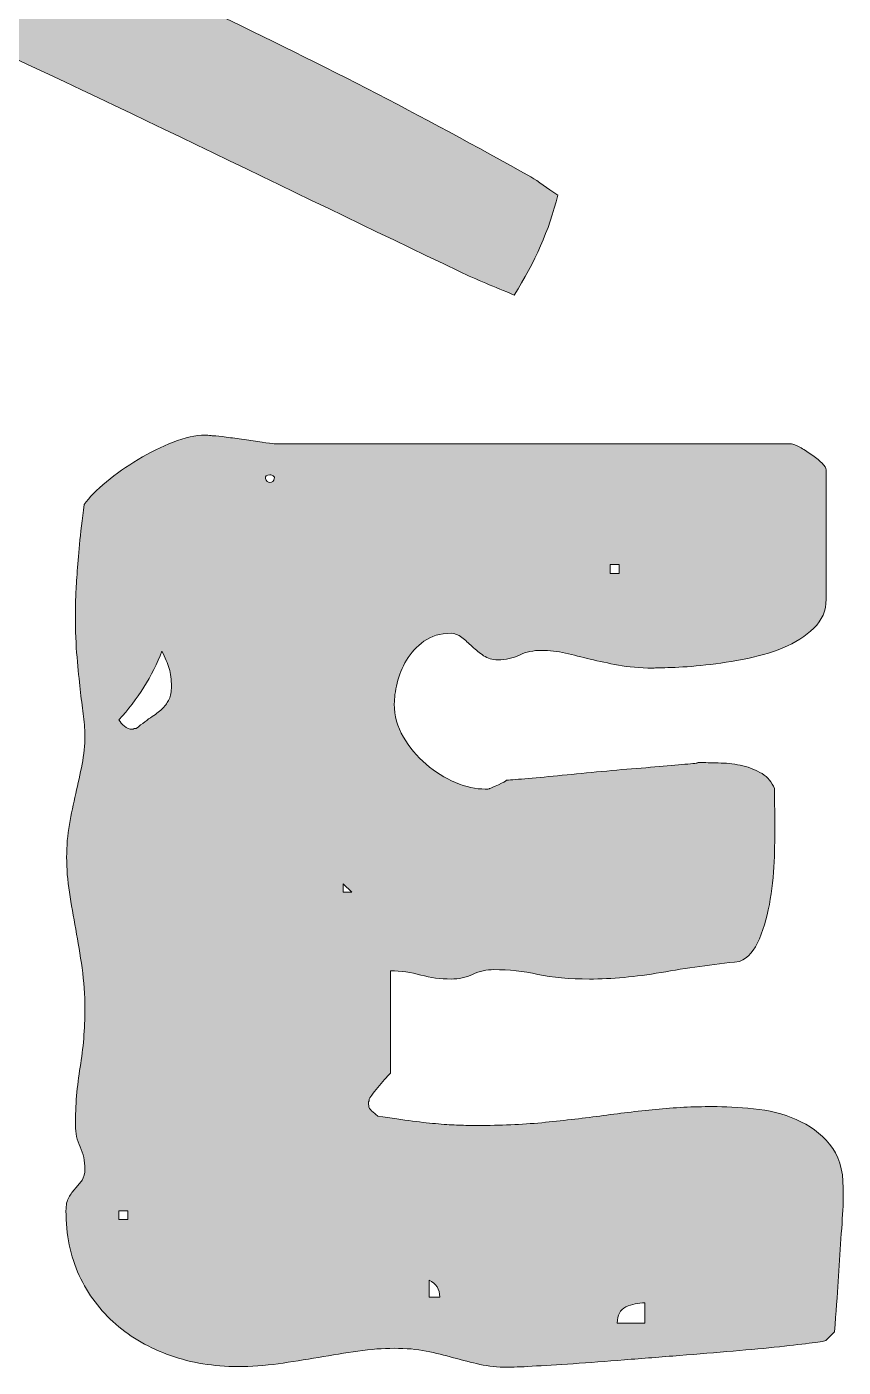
# Model space of a CAD drawing. Header units: inches. Extents: x 148 to 931, y -899 to -182.
# Drawn here: x 740.4 to 801.7, y -483.8 to -383 of the extents above; entities that cross this region are included whole.
import ezdxf

# ---------------------------------------------------------------- set-up
doc = ezdxf.new("R2010")
doc.units = ezdxf.units.IN
doc.header["$MEASUREMENT"] = 0
doc.layers.add('Layer 1', color=7, linetype='Continuous')

# ---------------------------------------------------------------- blocks, each defined once
blk = doc.blocks.new('block 4')
at = {"layer": 'Layer 1', "true_color": 0xffc000}
h = blk.add_hatch(color=40, dxfattribs=at)
h.dxf.hatch_style = 2
edge = h.paths.add_edge_path()
edge.add_spline(control_points=[(744.71, -418.94), (745.08, -418.4), (745.64, -417.83), (746.37, -417.23), (747.09, -416.63), (747.89, -416.07), (748.76, -415.55), (749.63, -415.03), (750.51, -414.59), (751.39, -414.24), (752.28, -413.89), (753.07, -413.72), (753.77, -413.72), (753.83, -413.72), (753.95, -413.73), (754.12, -413.74), (754.29, -413.76), (754.4, -413.77), (754.43, -413.77), (754.62, -413.77), (754.93, -413.8), (755.36, -413.86), (755.78, -413.93), (756.23, -413.99), (756.71, -414.05), (757.18, -414.12), (757.63, -414.18), (758.06, -414.24), (758.49, -414.31), (758.8, -414.35), (758.98, -414.38), (758.98, -414.38), (797.84, -414.38), (797.84, -414.38), (797.97, -414.38), (798.17, -414.46), (798.46, -414.62), (798.74, -414.78), (799.03, -414.96), (799.33, -415.17), (799.63, -415.37), (799.89, -415.59), (800.12, -415.81), (800.34, -416.03), (800.45, -416.2), (800.45, -416.33), (800.45, -416.33), (800.45, -426.06), (800.45, -426.06), (800.45, -426.91), (800.14, -427.64), (799.52, -428.24), (798.91, -428.84), (798.13, -429.33), (797.2, -429.71), (796.27, -430.09), (795.25, -430.38), (794.14, -430.59), (793.03, -430.79), (792, -430.94), (791.03, -431.04), (790.07, -431.13), (789.24, -431.19), (788.56, -431.2), (787.88, -431.22), (787.5, -431.23), (787.4, -431.23), (786.45, -431.23), (785.6, -431.15), (784.84, -431.01), (784.08, -430.87), (783.38, -430.72), (782.73, -430.56), (782.08, -430.4), (781.46, -430.25), (780.86, -430.11), (780.25, -429.97), (779.65, -429.9), (779.05, -429.9), (778.45, -429.9), (777.9, -430.02), (777.42, -430.25), (776.92, -430.49), (776.38, -430.61), (775.78, -430.61), (775.37, -430.61), (775.01, -430.51), (774.71, -430.3), (774.41, -430.1), (774.13, -429.87), (773.86, -429.61), (773.59, -429.36), (773.33, -429.13), (773.07, -428.93), (772.82, -428.72), (772.55, -428.62), (772.27, -428.62), (771.44, -428.62), (770.77, -428.82), (770.23, -429.21), (769.69, -429.61), (769.26, -430.08), (768.92, -430.63), (768.59, -431.19), (768.36, -431.76), (768.21, -432.36), (768.07, -432.97), (768, -433.49), (768, -433.93), (768, -434.82), (768.23, -435.65), (768.69, -436.42), (769.14, -437.2), (769.71, -437.88), (770.39, -438.46), (771.07, -439.05), (771.81, -439.5), (772.6, -439.84), (773.39, -440.17), (774.13, -440.33), (774.83, -440.33), (774.89, -440.33), (774.97, -440.33), (775.04, -440.33), (775.12, -440.33), (775.16, -440.32), (775.16, -440.29), (775.26, -440.26), (775.48, -440.16), (775.83, -440), (776.17, -439.85), (776.38, -439.73), (776.44, -439.67), (776.79, -439.64), (777.34, -439.59), (778.08, -439.53), (778.82, -439.47), (779.67, -439.39), (780.62, -439.29), (781.57, -439.2), (782.55, -439.1), (783.58, -439.01), (784.61, -438.91), (785.6, -438.82), (786.55, -438.75), (787.5, -438.67), (788.34, -438.6), (789.09, -438.53), (789.83, -438.47), (790.37, -438.42), (790.72, -438.39), (790.72, -438.36), (790.76, -438.34), (790.84, -438.34), (790.92, -438.34), (790.99, -438.34), (791.05, -438.34), (791.5, -438.34), (792, -438.35), (792.55, -438.37), (793.1, -438.38), (793.65, -438.45), (794.19, -438.58), (794.72, -438.71), (795.21, -438.9), (795.63, -439.17), (796.06, -439.44), (796.37, -439.81), (796.56, -440.29), (796.56, -440.38), (796.56, -440.56), (796.56, -440.81), (796.56, -441.06), (796.57, -441.33), (796.58, -441.62), (796.6, -441.9), (796.6, -442.16), (796.6, -442.4), (796.6, -442.64), (796.6, -442.8), (796.6, -442.9), (796.6, -443.5), (796.59, -444.33), (796.56, -445.39), (796.53, -446.45), (796.42, -447.52), (796.25, -448.61), (796.08, -449.7), (795.81, -450.69), (795.44, -451.58), (795.08, -452.46), (794.58, -453.03), (793.95, -453.29), (791.92, -453.51), (789.96, -453.78), (788.04, -454.12), (786.13, -454.45), (784.33, -454.61), (782.66, -454.61), (781.17, -454.61), (779.88, -454.5), (778.79, -454.26), (777.7, -454.02), (776.6, -453.9), (775.49, -453.9), (774.93, -453.9), (774.39, -454.02), (773.88, -454.26), (773.38, -454.5), (772.84, -454.61), (772.27, -454.61), (771.48, -454.61), (770.72, -454.51), (769.99, -454.31), (769.26, -454.1), (768.5, -454), (767.71, -454), (767.71, -454), (767.71, -461.68), (767.71, -461.68), (767.65, -461.75), (767.54, -461.87), (767.38, -462.04), (767.22, -462.21), (767.06, -462.4), (766.88, -462.61), (766.71, -462.81), (766.55, -463.01), (766.41, -463.2), (766.27, -463.39), (766.16, -463.53), (766.1, -463.63), (766.1, -463.63), (766.1, -463.77), (766.1, -463.77), (766.07, -463.8), (766.05, -463.87), (766.05, -463.96), (766.05, -463.99), (766.06, -464.05), (766.08, -464.13), (766.09, -464.21), (766.1, -464.26), (766.1, -464.29), (766.13, -464.36), (766.24, -464.47), (766.41, -464.62), (766.58, -464.78), (766.7, -464.88), (766.77, -464.91), (767.78, -465.07), (768.65, -465.19), (769.37, -465.29), (770.1, -465.38), (770.75, -465.45), (771.32, -465.5), (771.89, -465.55), (772.4, -465.58), (772.86, -465.6), (773.32, -465.61), (773.79, -465.62), (774.26, -465.62), (775.97, -465.62), (777.57, -465.55), (779.08, -465.41), (780.58, -465.26), (782.03, -465.1), (783.44, -464.91), (784.85, -464.72), (786.25, -464.55), (787.64, -464.41), (789.03, -464.27), (790.45, -464.2), (791.91, -464.2), (792.83, -464.2), (793.85, -464.25), (794.99, -464.36), (796.13, -464.47), (797.2, -464.74), (798.19, -465.17), (799.19, -465.6), (800.03, -466.21), (800.71, -467.02), (801.39, -467.83), (801.73, -468.93), (801.73, -470.32), (801.73, -470.32), (801.73, -471.41), (801.73, -471.41), (801.7, -472.14), (801.64, -473.05), (801.56, -474.14), (801.48, -475.23), (801.41, -476.29), (801.35, -477.34), (801.29, -478.38), (801.19, -479.65), (801.07, -481.13), (801.07, -481.13), (800.45, -481.75), (800.45, -481.75), (800.39, -481.81), (800.04, -481.89), (799.41, -481.96), (798.77, -482.04), (797.95, -482.14), (796.94, -482.25), (795.92, -482.36), (794.77, -482.47), (793.47, -482.58), (792.18, -482.69), (790.83, -482.8), (789.44, -482.91), (788.05, -483.02), (786.67, -483.13), (785.29, -483.24), (783.92, -483.36), (782.63, -483.45), (781.45, -483.53), (780.26, -483.61), (779.23, -483.67), (778.36, -483.72), (777.49, -483.77), (776.87, -483.79), (776.49, -483.79), (775.76, -483.79), (775.08, -483.72), (774.43, -483.58), (773.78, -483.43), (773.12, -483.27), (772.46, -483.08), (771.79, -482.89), (771.11, -482.72), (770.39, -482.58), (769.68, -482.44), (768.88, -482.37), (768, -482.37), (767.14, -482.37), (766.24, -482.44), (765.27, -482.58), (764.31, -482.72), (763.32, -482.88), (762.3, -483.06), (761.29, -483.23), (760.28, -483.39), (759.27, -483.53), (758.26, -483.67), (757.25, -483.74), (756.23, -483.74), (754.43, -483.74), (752.75, -483.47), (751.18, -482.91), (749.62, -482.36), (748.25, -481.58), (747.08, -480.56), (745.91, -479.55), (744.99, -478.33), (744.33, -476.89), (743.66, -475.45), (743.33, -473.83), (743.33, -472.03), (743.33, -471.61), (743.4, -471.28), (743.54, -471.03), (743.69, -470.78), (743.85, -470.55), (744.04, -470.34), (744.23, -470.14), (744.4, -469.93), (744.54, -469.72), (744.68, -469.52), (744.75, -469.24), (744.75, -468.89), (744.75, -468.29), (744.63, -467.74), (744.4, -467.23), (744.16, -466.73), (744.04, -466.19), (744.04, -465.62), (744.04, -464.1), (744.16, -462.64), (744.4, -461.23), (744.63, -459.83), (744.75, -458.36), (744.75, -456.84), (744.75, -455.8), (744.68, -454.78), (744.54, -453.78), (744.4, -452.79), (744.24, -451.82), (744.06, -450.87), (743.89, -449.92), (743.73, -448.99), (743.59, -448.09), (743.45, -447.19), (743.38, -446.31), (743.38, -445.46), (743.38, -444.6), (743.45, -443.78), (743.59, -442.99), (743.73, -442.2), (743.89, -441.43), (744.06, -440.67), (744.24, -439.91), (744.4, -439.17), (744.54, -438.46), (744.68, -437.75), (744.75, -437.03), (744.75, -436.3), (744.75, -435.77), (744.71, -435.22), (744.63, -434.67), (744.55, -434.11), (744.47, -433.5), (744.4, -432.82), (744.32, -432.14), (744.24, -431.34), (744.16, -430.42), (744.08, -429.5), (744.04, -428.43), (744.04, -427.19), (744.04, -426.81), (744.05, -426.38), (744.06, -425.89), (744.08, -425.4), (744.11, -424.83), (744.16, -424.18), (744.21, -423.53), (744.27, -422.78), (744.35, -421.93), (744.43, -421.07), (744.55, -420.08), (744.71, -418.94)], knot_values=[0, 0, 0, 0, 1, 1, 1, 2, 2, 2, 3, 3, 3, 4, 4, 4, 5, 5, 5, 6, 6, 6, 7, 7, 7, 8, 8, 8, 9, 9, 9, 10, 10, 10, 11, 11, 11, 12, 12, 12, 13, 13, 13, 14, 14, 14, 15, 15, 15, 16, 16, 16, 17, 17, 17, 18, 18, 18, 19, 19, 19, 20, 20, 20, 21, 21, 21, 22, 22, 22, 23, 23, 23, 24, 24, 24, 25, 25, 25, 26, 26, 26, 27, 27, 27, 28, 28, 28, 29, 29, 29, 30, 30, 30, 31, 31, 31, 32, 32, 32, 33, 33, 33, 34, 34, 34, 35, 35, 35, 36, 36, 36, 37, 37, 37, 38, 38, 38, 39, 39, 39, 40, 40, 40, 41, 41, 41, 42, 42, 42, 43, 43, 43, 44, 44, 44, 45, 45, 45, 46, 46, 46, 47, 47, 47, 48, 48, 48, 49, 49, 49, 50, 50, 50, 51, 51, 51, 52, 52, 52, 53, 53, 53, 54, 54, 54, 55, 55, 55, 56, 56, 56, 57, 57, 57, 58, 58, 58, 59, 59, 59, 60, 60, 60, 61, 61, 61, 62, 62, 62, 63, 63, 63, 64, 64, 64, 65, 65, 65, 66, 66, 66, 67, 67, 67, 68, 68, 68, 69, 69, 69, 70, 70, 70, 71, 71, 71, 72, 72, 72, 73, 73, 73, 74, 74, 74, 75, 75, 75, 76, 76, 76, 77, 77, 77, 78, 78, 78, 79, 79, 79, 80, 80, 80, 81, 81, 81, 82, 82, 82, 83, 83, 83, 84, 84, 84, 85, 85, 85, 86, 86, 86, 87, 87, 87, 88, 88, 88, 89, 89, 89, 90, 90, 90, 91, 91, 91, 92, 92, 92, 93, 93, 93, 94, 94, 94, 95, 95, 95, 96, 96, 96, 97, 97, 97, 98, 98, 98, 99, 99, 99, 100, 100, 100, 101, 101, 101, 102, 102, 102, 103, 103, 103, 104, 104, 104, 105, 105, 105, 106, 106, 106, 107, 107, 107, 108, 108, 108, 109, 109, 109, 110, 110, 110, 111, 111, 111, 112, 112, 112, 113, 113, 113, 114, 114, 114, 115, 115, 115, 116, 116, 116, 117, 117, 117, 118, 118, 118, 119, 119, 119, 120, 120, 120, 121, 121, 121, 122, 122, 122, 123, 123, 123, 124, 124, 124, 125, 125, 125, 126, 126, 126, 127, 127, 127, 128, 128, 128, 129, 129, 129, 130, 130, 130, 131, 131, 131, 132, 132, 132, 133, 133, 133, 134, 134, 134, 135, 135, 135, 136, 136, 136, 137, 137, 137, 138, 138, 138, 139, 139, 139, 140, 140, 140, 141, 141, 141, 142, 142, 142, 143, 143, 143, 144, 144, 144, 144], degree=3, periodic=1)
edge = h.paths.add_edge_path()
edge.add_spline(control_points=[(747.31, -435.12), (747.41, -435.31), (747.54, -435.47), (747.72, -435.61), (747.89, -435.76), (748.09, -435.83), (748.31, -435.83), (748.37, -435.83), (748.42, -435.81), (748.45, -435.78), (748.45, -435.78), (748.6, -435.78), (748.6, -435.78), (749.07, -435.4), (749.47, -435.1), (749.81, -434.88), (750.14, -434.66), (750.41, -434.44), (750.61, -434.24), (750.82, -434.03), (750.97, -433.81), (751.09, -433.57), (751.2, -433.34), (751.25, -433.01), (751.25, -432.6), (751.25, -432.1), (751.2, -431.65), (751.09, -431.27), (750.97, -430.89), (750.79, -430.45), (750.54, -429.95), (750.19, -430.89), (749.74, -431.8), (749.19, -432.67), (748.63, -433.54), (748.01, -434.36), (747.31, -435.12)], knot_values=[0, 0, 0, 0, 1, 1, 1, 2, 2, 2, 3, 3, 3, 4, 4, 4, 5, 5, 5, 6, 6, 6, 7, 7, 7, 8, 8, 8, 9, 9, 9, 10, 10, 10, 11, 11, 11, 12, 12, 12, 12], degree=3, periodic=1)
h.paths.add_polyline_path([(747.31, -472.69), (747.98, -472.69), (747.98, -472.03), (747.31, -472.03)])
edge = h.paths.add_edge_path()
edge.add_spline(control_points=[(758.98, -416.99), (759.02, -416.9), (758.99, -416.83), (758.91, -416.78), (758.83, -416.73), (758.75, -416.71), (758.65, -416.71), (758.4, -416.71), (758.29, -416.8), (758.32, -416.99), (758.38, -417.18), (758.49, -417.28), (758.65, -417.28), (758.84, -417.28), (758.95, -417.18), (758.98, -416.99)], knot_values=[0, 0, 0, 0, 1, 1, 1, 2, 2, 2, 3, 3, 3, 4, 4, 4, 5, 5, 5, 5], degree=3, periodic=1)
h.paths.add_polyline_path([(764.16, -447.45), (764.16, -448.07), (764.82, -448.07)])
edge = h.paths.add_edge_path()
edge.add_spline(control_points=[(771.41, -478.52), (771.41, -477.92), (771.15, -477.5), (770.61, -477.24), (770.61, -477.24), (770.61, -478.52), (770.61, -478.52), (770.61, -478.52), (771.41, -478.52), (771.41, -478.52)], knot_values=[0, 0, 0, 0, 1, 1, 1, 2, 2, 2, 3, 3, 3, 3], degree=3, periodic=1)
h.paths.add_polyline_path([(784.22, -423.45), (784.22, -424.11), (784.89, -424.11), (784.89, -423.45)])
edge = h.paths.add_edge_path()
edge.add_spline(control_points=[(786.83, -480.47), (786.83, -480.47), (786.83, -478.95), (786.83, -478.95), (786.33, -478.95), (785.85, -479.05), (785.41, -479.26), (784.97, -479.47), (784.75, -479.87), (784.75, -480.47), (784.75, -480.47), (786.83, -480.47), (786.83, -480.47)], knot_values=[0, 0, 0, 0, 1, 1, 1, 2, 2, 2, 3, 3, 3, 4, 4, 4, 4], degree=3, periodic=1)
at = {"layer": 'Layer 1', "lineweight": 0}
for points in [[(784.22, -423.45), (784.22, -424.11), (784.89, -424.11), (784.89, -423.45), (784.22, -423.45)], [(764.16, -447.45), (764.16, -448.07), (764.82, -448.07), (764.16, -447.45)], [(747.31, -472.69), (747.98, -472.69), (747.98, -472.03), (747.31, -472.03), (747.31, -472.69)]]:
    blk.add_lwpolyline(points, dxfattribs=at)
for points, knots in [([(744.71, -418.94), (745.08, -418.4), (745.64, -417.83), (746.37, -417.23), (747.09, -416.63), (747.89, -416.07), (748.76, -415.55), (749.63, -415.03), (750.51, -414.59), (751.39, -414.24), (752.28, -413.89), (753.07, -413.72), (753.77, -413.72), (753.83, -413.72), (753.95, -413.73), (754.12, -413.74), (754.29, -413.76), (754.4, -413.77), (754.43, -413.77), (754.62, -413.77), (754.93, -413.8), (755.36, -413.86), (755.78, -413.93), (756.23, -413.99), (756.71, -414.05), (757.18, -414.12), (757.63, -414.18), (758.06, -414.24), (758.49, -414.31), (758.8, -414.35), (758.98, -414.38), (758.98, -414.38), (797.84, -414.38), (797.84, -414.38), (797.97, -414.38), (798.17, -414.46), (798.46, -414.62), (798.74, -414.78), (799.03, -414.96), (799.33, -415.17), (799.63, -415.37), (799.89, -415.59), (800.12, -415.81), (800.34, -416.03), (800.45, -416.2), (800.45, -416.33), (800.45, -416.33), (800.45, -426.06), (800.45, -426.06), (800.45, -426.91), (800.14, -427.64), (799.52, -428.24), (798.91, -428.84), (798.13, -429.33), (797.2, -429.71), (796.27, -430.09), (795.25, -430.38), (794.14, -430.59), (793.03, -430.79), (792, -430.94), (791.03, -431.04), (790.07, -431.13), (789.24, -431.19), (788.56, -431.2), (787.88, -431.22), (787.5, -431.23), (787.4, -431.23), (786.45, -431.23), (785.6, -431.15), (784.84, -431.01), (784.08, -430.87), (783.38, -430.72), (782.73, -430.56), (782.08, -430.4), (781.46, -430.25), (780.86, -430.11), (780.25, -429.97), (779.65, -429.9), (779.05, -429.9), (778.45, -429.9), (777.9, -430.02), (777.42, -430.25), (776.92, -430.49), (776.38, -430.61), (775.78, -430.61), (775.37, -430.61), (775.01, -430.51), (774.71, -430.3), (774.41, -430.1), (774.13, -429.87), (773.86, -429.61), (773.59, -429.36), (773.33, -429.13), (773.07, -428.93), (772.82, -428.72), (772.55, -428.62), (772.27, -428.62), (771.44, -428.62), (770.77, -428.82), (770.23, -429.21), (769.69, -429.61), (769.26, -430.08), (768.92, -430.63), (768.59, -431.19), (768.36, -431.76), (768.21, -432.36), (768.07, -432.97), (768, -433.49), (768, -433.93), (768, -434.82), (768.23, -435.65), (768.69, -436.42), (769.14, -437.2), (769.71, -437.88), (770.39, -438.46), (771.07, -439.05), (771.81, -439.5), (772.6, -439.84), (773.39, -440.17), (774.13, -440.33), (774.83, -440.33), (774.89, -440.33), (774.97, -440.33), (775.04, -440.33), (775.12, -440.33), (775.16, -440.32), (775.16, -440.29), (775.26, -440.26), (775.48, -440.16), (775.83, -440), (776.17, -439.85), (776.38, -439.73), (776.44, -439.67), (776.79, -439.64), (777.34, -439.59), (778.08, -439.53), (778.82, -439.47), (779.67, -439.39), (780.62, -439.29), (781.57, -439.2), (782.55, -439.1), (783.58, -439.01), (784.61, -438.91), (785.6, -438.82), (786.55, -438.75), (787.5, -438.67), (788.34, -438.6), (789.09, -438.53), (789.83, -438.47), (790.37, -438.42), (790.72, -438.39), (790.72, -438.36), (790.76, -438.34), (790.84, -438.34), (790.92, -438.34), (790.99, -438.34), (791.05, -438.34), (791.5, -438.34), (792, -438.35), (792.55, -438.37), (793.1, -438.38), (793.65, -438.45), (794.19, -438.58), (794.72, -438.71), (795.21, -438.9), (795.63, -439.17), (796.06, -439.44), (796.37, -439.81), (796.56, -440.29), (796.56, -440.38), (796.56, -440.56), (796.56, -440.81), (796.56, -441.06), (796.57, -441.33), (796.58, -441.62), (796.6, -441.9), (796.6, -442.16), (796.6, -442.4), (796.6, -442.64), (796.6, -442.8), (796.6, -442.9), (796.6, -443.5), (796.59, -444.33), (796.56, -445.39), (796.53, -446.45), (796.42, -447.52), (796.25, -448.61), (796.08, -449.7), (795.81, -450.69), (795.44, -451.58), (795.08, -452.46), (794.58, -453.03), (793.95, -453.29), (791.92, -453.51), (789.96, -453.78), (788.04, -454.12), (786.13, -454.45), (784.33, -454.61), (782.66, -454.61), (781.17, -454.61), (779.88, -454.5), (778.79, -454.26), (777.7, -454.02), (776.6, -453.9), (775.49, -453.9), (774.93, -453.9), (774.39, -454.02), (773.88, -454.26), (773.38, -454.5), (772.84, -454.61), (772.27, -454.61), (771.48, -454.61), (770.72, -454.51), (769.99, -454.31), (769.26, -454.1), (768.5, -454), (767.71, -454), (767.71, -454), (767.71, -461.68), (767.71, -461.68), (767.65, -461.75), (767.54, -461.87), (767.38, -462.04), (767.22, -462.21), (767.06, -462.4), (766.88, -462.61), (766.71, -462.81), (766.55, -463.01), (766.41, -463.2), (766.27, -463.39), (766.16, -463.53), (766.1, -463.63), (766.1, -463.63), (766.1, -463.77), (766.1, -463.77), (766.07, -463.8), (766.05, -463.87), (766.05, -463.96), (766.05, -463.99), (766.06, -464.05), (766.08, -464.13), (766.09, -464.21), (766.1, -464.26), (766.1, -464.29), (766.13, -464.36), (766.24, -464.47), (766.41, -464.62), (766.58, -464.78), (766.7, -464.88), (766.77, -464.91), (767.78, -465.07), (768.65, -465.19), (769.37, -465.29), (770.1, -465.38), (770.75, -465.45), (771.32, -465.5), (771.89, -465.55), (772.4, -465.58), (772.86, -465.6), (773.32, -465.61), (773.79, -465.62), (774.26, -465.62), (775.97, -465.62), (777.57, -465.55), (779.08, -465.41), (780.58, -465.26), (782.03, -465.1), (783.44, -464.91), (784.85, -464.72), (786.25, -464.55), (787.64, -464.41), (789.03, -464.27), (790.45, -464.2), (791.91, -464.2), (792.83, -464.2), (793.85, -464.25), (794.99, -464.36), (796.13, -464.47), (797.2, -464.74), (798.19, -465.17), (799.19, -465.6), (800.03, -466.21), (800.71, -467.02), (801.39, -467.83), (801.73, -468.93), (801.73, -470.32), (801.73, -470.32), (801.73, -471.41), (801.73, -471.41), (801.7, -472.14), (801.64, -473.05), (801.56, -474.14), (801.48, -475.23), (801.41, -476.29), (801.35, -477.34), (801.29, -478.38), (801.19, -479.65), (801.07, -481.13), (801.07, -481.13), (800.45, -481.75), (800.45, -481.75), (800.39, -481.81), (800.04, -481.89), (799.41, -481.96), (798.77, -482.04), (797.95, -482.14), (796.94, -482.25), (795.92, -482.36), (794.77, -482.47), (793.47, -482.58), (792.18, -482.69), (790.83, -482.8), (789.44, -482.91), (788.05, -483.02), (786.67, -483.13), (785.29, -483.24), (783.92, -483.36), (782.63, -483.45), (781.45, -483.53), (780.26, -483.61), (779.23, -483.67), (778.36, -483.72), (777.49, -483.77), (776.87, -483.79), (776.49, -483.79), (775.76, -483.79), (775.08, -483.72), (774.43, -483.58), (773.78, -483.43), (773.12, -483.27), (772.46, -483.08), (771.79, -482.89), (771.11, -482.72), (770.39, -482.58), (769.68, -482.44), (768.88, -482.37), (768, -482.37), (767.14, -482.37), (766.24, -482.44), (765.27, -482.58), (764.31, -482.72), (763.32, -482.88), (762.3, -483.06), (761.29, -483.23), (760.28, -483.39), (759.27, -483.53), (758.26, -483.67), (757.25, -483.74), (756.23, -483.74), (754.43, -483.74), (752.75, -483.47), (751.18, -482.91), (749.62, -482.36), (748.25, -481.58), (747.08, -480.56), (745.91, -479.55), (744.99, -478.33), (744.33, -476.89), (743.66, -475.45), (743.33, -473.83), (743.33, -472.03), (743.33, -471.61), (743.4, -471.28), (743.54, -471.03), (743.69, -470.78), (743.85, -470.55), (744.04, -470.34), (744.23, -470.14), (744.4, -469.93), (744.54, -469.72), (744.68, -469.52), (744.75, -469.24), (744.75, -468.89), (744.75, -468.29), (744.63, -467.74), (744.4, -467.23), (744.16, -466.73), (744.04, -466.19), (744.04, -465.62), (744.04, -464.1), (744.16, -462.64), (744.4, -461.23), (744.63, -459.83), (744.75, -458.36), (744.75, -456.84), (744.75, -455.8), (744.68, -454.78), (744.54, -453.78), (744.4, -452.79), (744.24, -451.82), (744.06, -450.87), (743.89, -449.92), (743.73, -448.99), (743.59, -448.09), (743.45, -447.19), (743.38, -446.31), (743.38, -445.46), (743.38, -444.6), (743.45, -443.78), (743.59, -442.99), (743.73, -442.2), (743.89, -441.43), (744.06, -440.67), (744.24, -439.91), (744.4, -439.17), (744.54, -438.46), (744.68, -437.75), (744.75, -437.03), (744.75, -436.3), (744.75, -435.77), (744.71, -435.22), (744.63, -434.67), (744.55, -434.11), (744.47, -433.5), (744.4, -432.82), (744.32, -432.14), (744.24, -431.34), (744.16, -430.42), (744.08, -429.5), (744.04, -428.43), (744.04, -427.19), (744.04, -426.81), (744.05, -426.38), (744.06, -425.89), (744.08, -425.4), (744.11, -424.83), (744.16, -424.18), (744.21, -423.53), (744.27, -422.78), (744.35, -421.93), (744.43, -421.07), (744.55, -420.08), (744.71, -418.94)], [0, 0, 0, 0, 1, 1, 1, 2, 2, 2, 3, 3, 3, 4, 4, 4, 5, 5, 5, 6, 6, 6, 7, 7, 7, 8, 8, 8, 9, 9, 9, 10, 10, 10, 11, 11, 11, 12, 12, 12, 13, 13, 13, 14, 14, 14, 15, 15, 15, 16, 16, 16, 17, 17, 17, 18, 18, 18, 19, 19, 19, 20, 20, 20, 21, 21, 21, 22, 22, 22, 23, 23, 23, 24, 24, 24, 25, 25, 25, 26, 26, 26, 27, 27, 27, 28, 28, 28, 29, 29, 29, 30, 30, 30, 31, 31, 31, 32, 32, 32, 33, 33, 33, 34, 34, 34, 35, 35, 35, 36, 36, 36, 37, 37, 37, 38, 38, 38, 39, 39, 39, 40, 40, 40, 41, 41, 41, 42, 42, 42, 43, 43, 43, 44, 44, 44, 45, 45, 45, 46, 46, 46, 47, 47, 47, 48, 48, 48, 49, 49, 49, 50, 50, 50, 51, 51, 51, 52, 52, 52, 53, 53, 53, 54, 54, 54, 55, 55, 55, 56, 56, 56, 57, 57, 57, 58, 58, 58, 59, 59, 59, 60, 60, 60, 61, 61, 61, 62, 62, 62, 63, 63, 63, 64, 64, 64, 65, 65, 65, 66, 66, 66, 67, 67, 67, 68, 68, 68, 69, 69, 69, 70, 70, 70, 71, 71, 71, 72, 72, 72, 73, 73, 73, 74, 74, 74, 75, 75, 75, 76, 76, 76, 77, 77, 77, 78, 78, 78, 79, 79, 79, 80, 80, 80, 81, 81, 81, 82, 82, 82, 83, 83, 83, 84, 84, 84, 85, 85, 85, 86, 86, 86, 87, 87, 87, 88, 88, 88, 89, 89, 89, 90, 90, 90, 91, 91, 91, 92, 92, 92, 93, 93, 93, 94, 94, 94, 95, 95, 95, 96, 96, 96, 97, 97, 97, 98, 98, 98, 99, 99, 99, 100, 100, 100, 101, 101, 101, 102, 102, 102, 103, 103, 103, 104, 104, 104, 105, 105, 105, 106, 106, 106, 107, 107, 107, 108, 108, 108, 109, 109, 109, 110, 110, 110, 111, 111, 111, 112, 112, 112, 113, 113, 113, 114, 114, 114, 115, 115, 115, 116, 116, 116, 117, 117, 117, 118, 118, 118, 119, 119, 119, 120, 120, 120, 121, 121, 121, 122, 122, 122, 123, 123, 123, 124, 124, 124, 125, 125, 125, 126, 126, 126, 127, 127, 127, 128, 128, 128, 129, 129, 129, 130, 130, 130, 131, 131, 131, 132, 132, 132, 133, 133, 133, 134, 134, 134, 135, 135, 135, 136, 136, 136, 137, 137, 137, 138, 138, 138, 139, 139, 139, 140, 140, 140, 141, 141, 141, 142, 142, 142, 143, 143, 143, 144, 144, 144, 144]), ([(758.98, -416.99), (759.02, -416.9), (758.99, -416.83), (758.91, -416.78), (758.83, -416.73), (758.75, -416.71), (758.65, -416.71), (758.4, -416.71), (758.29, -416.8), (758.32, -416.99), (758.38, -417.18), (758.49, -417.28), (758.65, -417.28), (758.84, -417.28), (758.95, -417.18), (758.98, -416.99)], [0, 0, 0, 0, 1, 1, 1, 2, 2, 2, 3, 3, 3, 4, 4, 4, 5, 5, 5, 5]), ([(747.31, -435.12), (747.41, -435.31), (747.54, -435.47), (747.72, -435.61), (747.89, -435.76), (748.09, -435.83), (748.31, -435.83), (748.37, -435.83), (748.42, -435.81), (748.45, -435.78), (748.45, -435.78), (748.6, -435.78), (748.6, -435.78), (749.07, -435.4), (749.47, -435.1), (749.81, -434.88), (750.14, -434.66), (750.41, -434.44), (750.61, -434.24), (750.82, -434.03), (750.97, -433.81), (751.09, -433.57), (751.2, -433.34), (751.25, -433.01), (751.25, -432.6), (751.25, -432.1), (751.2, -431.65), (751.09, -431.27), (750.97, -430.89), (750.79, -430.45), (750.54, -429.95), (750.19, -430.89), (749.74, -431.8), (749.19, -432.67), (748.63, -433.54), (748.01, -434.36), (747.31, -435.12)], [0, 0, 0, 0, 1, 1, 1, 2, 2, 2, 3, 3, 3, 4, 4, 4, 5, 5, 5, 6, 6, 6, 7, 7, 7, 8, 8, 8, 9, 9, 9, 10, 10, 10, 11, 11, 11, 12, 12, 12, 12]), ([(771.41, -478.52), (771.41, -477.92), (771.15, -477.5), (770.61, -477.24), (770.61, -477.24), (770.61, -478.52), (770.61, -478.52), (770.61, -478.52), (771.41, -478.52), (771.41, -478.52)], [0, 0, 0, 0, 1, 1, 1, 2, 2, 2, 3, 3, 3, 3]), ([(786.83, -480.47), (786.83, -480.47), (786.83, -478.95), (786.83, -478.95), (786.33, -478.95), (785.85, -479.05), (785.41, -479.26), (784.97, -479.47), (784.75, -479.87), (784.75, -480.47), (784.75, -480.47), (786.83, -480.47), (786.83, -480.47)], [0, 0, 0, 0, 1, 1, 1, 2, 2, 2, 3, 3, 3, 4, 4, 4, 4])]:
    blk.add_open_spline(points, degree=3, knots=knots, dxfattribs=at)
blk = doc.blocks.new('block 8')
at = {"layer": 'Layer 1', "true_color": 0xce432c}
h = blk.add_hatch(color=22, dxfattribs=at)
h.dxf.hatch_style = 2
edge = h.paths.add_edge_path()
edge.add_spline(control_points=[(307.22, -403.49), (306.13, -400.4), (305.23, -397.85), (304.25, -395.05), (305.43, -394.3), (306.42, -393.55), (307.51, -393.01), (324.88, -384.4), (342.5, -376.49), (360.82, -369.99), (378.74, -363.62), (396.82, -357.8), (415.13, -352.76), (432.41, -347.99), (449.93, -344.29), (467.72, -341.87), (488.21, -339.07), (508.72, -336.66), (529.41, -336), (544.77, -335.51), (560.14, -335.32), (575.49, -336.11), (590.29, -336.86), (605, -338.5), (619.6, -341.11), (625.35, -342.14), (631.18, -342.71), (636.97, -343.53), (649.86, -345.35), (662.35, -348.92), (674.87, -352.28), (688.64, -355.97), (702.21, -360.32), (715.37, -365.9), (719.4, -367.61), (723.61, -368.88), (727.7, -370.47), (745.11, -377.21), (761.97, -385.15), (778.25, -394.3), (778.87, -394.66), (779.44, -395.12), (780.28, -395.69), (779.64, -398.32), (778.56, -400.72), (777.01, -403.19), (775.53, -402.56), (774.19, -402.04), (772.9, -401.42), (759.71, -395.12), (746.61, -388.61), (733.31, -382.55), (726.18, -379.31), (718.76, -376.64), (711.34, -374.06), (702.37, -370.95), (693.32, -368.07), (684.22, -365.34), (663.02, -358.98), (641.53, -353.84), (619.53, -351.07), (608.28, -349.65), (597.05, -348.04), (585.77, -347.06), (565.9, -345.32), (545.99, -344.37), (526.04, -345.96), (516.01, -346.77), (505.93, -346.98), (495.94, -348.04), (482.68, -349.45), (469.44, -351.03), (456.28, -353.43), (438.27, -356.72), (420.59, -361.27), (402.9, -365.84), (399.01, -366.84), (395.15, -367.99), (391.35, -369.26), (363.43, -378.62), (335.81, -388.73), (309.68, -402.48), (309.06, -402.81), (308.38, -403.02), (307.22, -403.49)], knot_values=[0, 0, 0, 0, 1, 1, 1, 2, 2, 2, 3, 3, 3, 4, 4, 4, 5, 5, 5, 6, 6, 6, 7, 7, 7, 8, 8, 8, 9, 9, 9, 10, 10, 10, 11, 11, 11, 12, 12, 12, 13, 13, 13, 14, 14, 14, 15, 15, 15, 16, 16, 16, 17, 17, 17, 18, 18, 18, 19, 19, 19, 20, 20, 20, 21, 21, 21, 22, 22, 22, 23, 23, 23, 24, 24, 24, 25, 25, 25, 26, 26, 26, 27, 27, 27, 28, 28, 28, 28], degree=3, periodic=1)
at = {"layer": 'Layer 1', "lineweight": 0}
blk.add_open_spline([(307.22, -403.49), (306.13, -400.4), (305.23, -397.85), (304.25, -395.05), (305.43, -394.3), (306.42, -393.55), (307.51, -393.01), (324.88, -384.4), (342.5, -376.49), (360.82, -369.99), (378.74, -363.62), (396.82, -357.8), (415.13, -352.76), (432.41, -347.99), (449.93, -344.29), (467.72, -341.87), (488.21, -339.07), (508.72, -336.66), (529.41, -336), (544.77, -335.51), (560.14, -335.32), (575.49, -336.11), (590.29, -336.86), (605, -338.5), (619.6, -341.11), (625.35, -342.14), (631.18, -342.71), (636.97, -343.53), (649.86, -345.35), (662.35, -348.92), (674.87, -352.28), (688.64, -355.97), (702.21, -360.32), (715.37, -365.9), (719.4, -367.61), (723.61, -368.88), (727.7, -370.47), (745.11, -377.21), (761.97, -385.15), (778.25, -394.3), (778.87, -394.66), (779.44, -395.12), (780.28, -395.69), (779.64, -398.32), (778.56, -400.72), (777.01, -403.19), (775.53, -402.56), (774.19, -402.04), (772.9, -401.42), (759.71, -395.12), (746.61, -388.61), (733.31, -382.55), (726.18, -379.31), (718.76, -376.64), (711.34, -374.06), (702.37, -370.95), (693.32, -368.07), (684.22, -365.34), (663.02, -358.98), (641.53, -353.84), (619.53, -351.07), (608.28, -349.65), (597.05, -348.04), (585.77, -347.06), (565.9, -345.32), (545.99, -344.37), (526.04, -345.96), (516.01, -346.77), (505.93, -346.98), (495.94, -348.04), (482.68, -349.45), (469.44, -351.03), (456.28, -353.43), (438.27, -356.72), (420.59, -361.27), (402.9, -365.84), (399.01, -366.84), (395.15, -367.99), (391.35, -369.26), (363.43, -378.62), (335.81, -388.73), (309.68, -402.48), (309.06, -402.81), (308.38, -403.02), (307.22, -403.49)], degree=3, knots=[0, 0, 0, 0, 1, 1, 1, 2, 2, 2, 3, 3, 3, 4, 4, 4, 5, 5, 5, 6, 6, 6, 7, 7, 7, 8, 8, 8, 9, 9, 9, 10, 10, 10, 11, 11, 11, 12, 12, 12, 13, 13, 13, 14, 14, 14, 15, 15, 15, 16, 16, 16, 17, 17, 17, 18, 18, 18, 19, 19, 19, 20, 20, 20, 21, 21, 21, 22, 22, 22, 23, 23, 23, 24, 24, 24, 25, 25, 25, 26, 26, 26, 27, 27, 27, 28, 28, 28, 28], dxfattribs=at)
blk = doc.blocks.new('block 2')
at = {"layer": 'Layer 1'}
for name in ['block 8', 'block 4']:
    blk.add_blockref(name, (0, 0), dxfattribs=at)

msp = doc.modelspace()

# ---------------------------------------------------------------- block references
at = {"layer": 'Layer 1'}
msp.add_blockref('block 2', (0, 0), dxfattribs=at)

doc.saveas('drawing.dxf')
